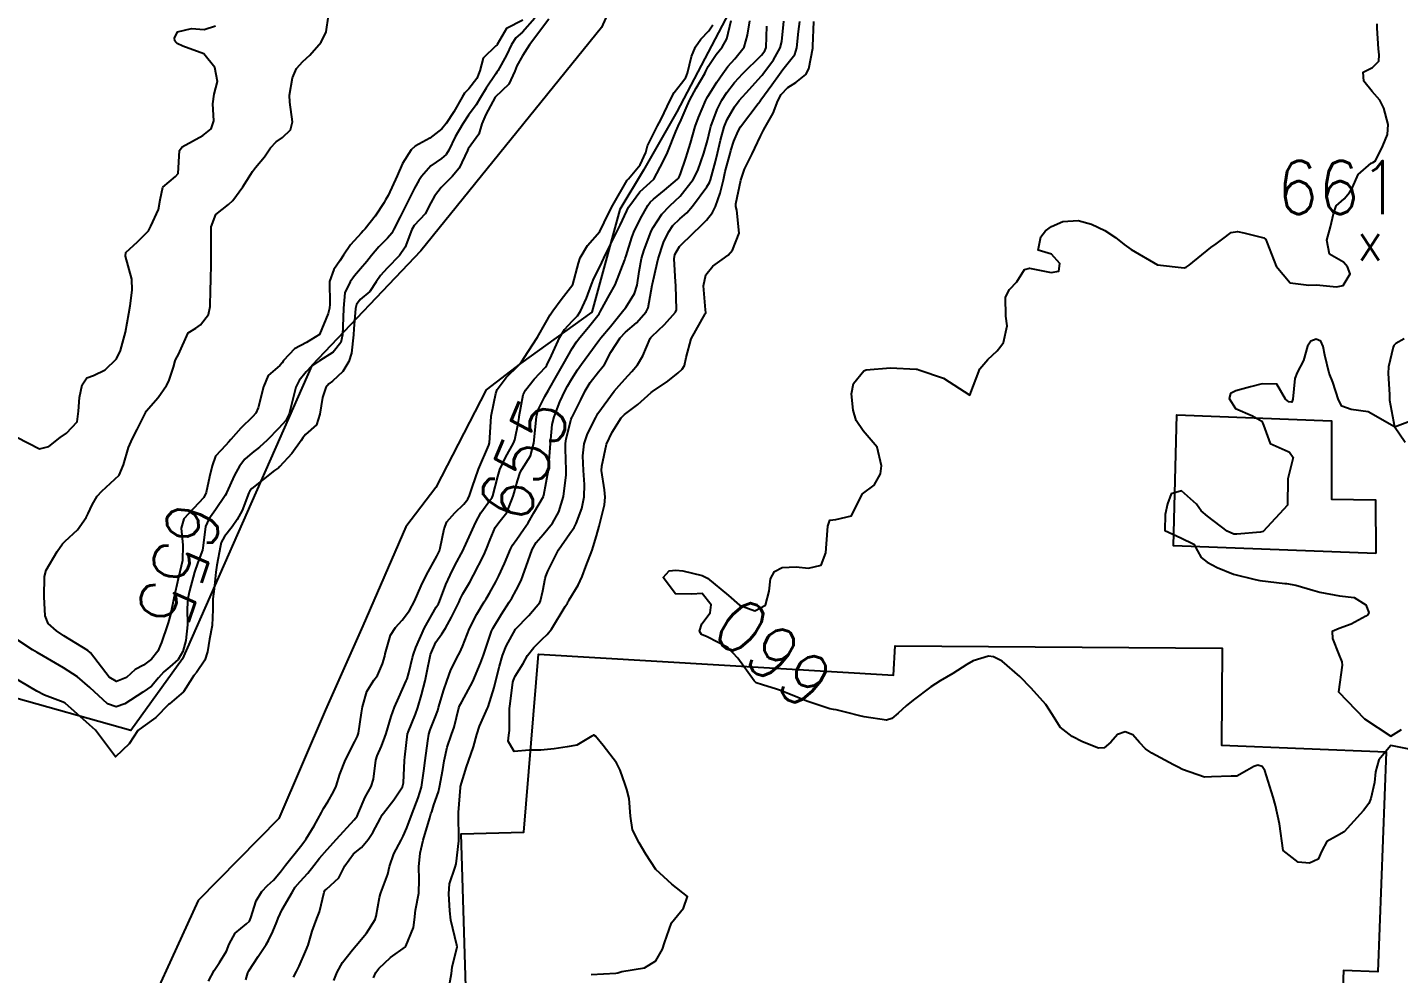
# Model space of a CAD drawing. Header units: metres. Extents: x 292545 to 299085, y 7450245 to 7463078.
# Drawn here: x 296608.5 to 296711.8, y 7460284.2 to 7460355.5 of the extents above; entities that cross this region are included whole.
import ezdxf
from ezdxf.enums import TextEntityAlignment as Align

# ---------------------------------------------------------------- set-up
doc = ezdxf.new("R2010")
doc.units = ezdxf.units.M
for name, color, linetype in [('Cotas', 45, 'Continuous'), ('Curvas de Nivel 1m', 11, 'Continuous'), ('Curvas de Nivel 5m', 15, 'Continuous'), ('Edificações', 30, 'Continuous'), ('Hidrografia', 140, 'Continuous'), ('Pontos Cotados', 45, 'Continuous')]:
    doc.layers.add(name, color=color, linetype=linetype)
doc.styles.add('Style-STANDARD', font='STANDARD.shx')

# ---------------------------------------------------------------- blocks, each defined once
blk = doc.blocks.new('ELVTXT_6')
at = {"layer": 'Pontos Cotados', "linetype": 'Continuous', "style": 'Style-STANDARD'}
for s, height, p in [('661.8', 4, (0, 4)), ('x', 3, (0, 0))]:
    blk.add_text(s, height=height, dxfattribs=at).set_placement(p, align=Align.MIDDLE_CENTER)

msp = doc.modelspace()

# ---------------------------------------------------------------- linework, layer by layer
at = {"layer": 'Curvas de Nivel 1m', "flags": 128}
for points, elevation in [([(296646.75, 7460356.15), (296645.83, 7460355.09), (296645.32, 7460354.67), (296644.99, 7460354.17), (296644.62, 7460353.37), (296643.95, 7460352.18), (296643.89, 7460352.09), (296643.8, 7460351.96), (296643.08, 7460350.89), (296642.65, 7460350.19), (296642.32, 7460349.64), (296641.76, 7460348.85), (296641.32, 7460348.21), (296640.76, 7460347.23), (296640.28, 7460346.22), (296640.08, 7460345.88), (296639.72, 7460345.58), (296638.92, 7460345.04), (296638.22, 7460344.24), (296638.02, 7460343.93), (296637.69, 7460343.35), (296637.14, 7460342.26), (296636.61, 7460341.2), (296636.14, 7460340.27), (296635.97, 7460339.97), (296635.65, 7460339.58), (296635, 7460338.93), (296634.46, 7460338.29), (296634.09, 7460337.84), (296633.62, 7460337.29), (296633.17, 7460336.75), (296632.83, 7460336.31), (296632.44, 7460335.47), (296632.33, 7460334.31), (296632.31, 7460333.58), (296632.27, 7460332.31), (296632.15, 7460331.73), (296631.55, 7460330.99), (296630.53, 7460330.34), (296629.94, 7460329.94), (296629.53, 7460329.53), (296629.01, 7460328.86), (296628.76, 7460328.36), (296628.5, 7460327.37), (296628.25, 7460326.36), (296628, 7460325.86), (296627.48, 7460325.27), (296626.6, 7460324.38), (296626.01, 7460323.84), (296625.46, 7460323.42), (296624.92, 7460322.94), (296624.51, 7460322.41), (296624.12, 7460321.73), (296623.54, 7460320.42), (296623.5, 7460320.34), (296623.42, 7460320.21), (296622.71, 7460319.12), (296622.2, 7460318.43), (296621.96, 7460317.87), (296621.78, 7460316.44), (296621.71, 7460316.1), (296621.36, 7460315.17), (296621.12, 7460314.44), (296620.75, 7460313.03), (296620.62, 7460312.45), (296620.56, 7460311.7), (296620.59, 7460310.46), (296620.46, 7460309.29), (296620.23, 7460308.46), (296619.88, 7460307.85), (296619.27, 7460307.3), (296618.81, 7460306.93), (296618.42, 7460306.48), (296617.88, 7460305.85), (296617.24, 7460305.39), (296615.88, 7460304.51), (296615.23, 7460304.28), (296614.58, 7460304.53), (296613.25, 7460305.76), (296612.3, 7460306.55), (296611.26, 7460307.23), (296609.76, 7460308.1), (296609.28, 7460308.38), (296608.93, 7460308.59), (296607.29, 7460309.67)], 654), ([(296647.79, 7460356.08), (296646.35, 7460354.15), (296645.81, 7460353.33), (296645.4, 7460352.57), (296645.24, 7460352.17), (296644.78, 7460351.18), (296643.77, 7460350.2), (296643.05, 7460348.89), (296642.76, 7460348.19), (296642.52, 7460347.42), (296641.73, 7460346.31), (296641.67, 7460346.2), (296641.06, 7460344.86), (296640.53, 7460344.22), (296639.69, 7460343.4), (296639.18, 7460342.75), (296638.92, 7460342.24), (296638.5, 7460341.41), (296637.67, 7460340.55), (296637.49, 7460340.25), (296636.99, 7460338.92), (296636.55, 7460338.27), (296635.62, 7460337.32), (296635.13, 7460336.77), (296634.8, 7460336.29), (296634.32, 7460335.58), (296633.59, 7460334.96), (296633.31, 7460334.58), (296633.24, 7460334.3), (296633.11, 7460332.76), (296633.09, 7460332.3), (296632.94, 7460330.92), (296632.74, 7460330.31), (296632.3, 7460329.54), (296631.52, 7460328.82), (296631.23, 7460328.61), (296631.02, 7460328.33), (296630.76, 7460327.59), (296630.56, 7460326.34), (296630.31, 7460325.52), (296629.48, 7460324.79), (296629.27, 7460324.56), (296629.14, 7460324.35), (296628.46, 7460323.36), (296627.52, 7460322.37), (296627.48, 7460322.33), (296627.44, 7460322.3), (296627.15, 7460322.09), (296625.43, 7460320.74), (296625.28, 7460320.55), (296625.21, 7460320.4), (296624.72, 7460319.09), (296624.34, 7460318.41), (296623.95, 7460317.85), (296623.38, 7460317.13), (296623.13, 7460316.67), (296623.08, 7460316.42), (296622.81, 7460314.97), (296622.73, 7460314.43), (296622.59, 7460313.17), (296622.49, 7460312.43), (296622.5, 7460311.61), (296622.44, 7460310.43), (296622.25, 7460309.39), (296622.1, 7460308.44), (296621.9, 7460307.81), (296621.26, 7460306.89), (296621.07, 7460306.64), (296620.94, 7460306.45), (296620.28, 7460305.42), (296619.23, 7460304.53), (296619.2, 7460304.5), (296619.17, 7460304.47), (296618.21, 7460303.5), (296617.22, 7460302.78), (296616.85, 7460302.5), (296616.19, 7460301.51), (296615.18, 7460300.52), (296613.67, 7460302.54), (296613.22, 7460302.94), (296611.39, 7460304.56), (296611.23, 7460304.65), (296609.82, 7460305.16), (296609.24, 7460305.47), (296607.34, 7460306.61)], 653), ([(296607.74, 7460324.61), (296609.46, 7460323.71), (296610.15, 7460323.9), (296611.01, 7460324.57), (296611.48, 7460324.9), (296612.29, 7460325.75), (296612.38, 7460326.55), (296612.46, 7460327.59), (296612.67, 7460328.55), (296613.01, 7460329.06), (296613.52, 7460329.25), (296614.39, 7460329.67), (296615.24, 7460330.51), (296615.55, 7460331.14), (296615.85, 7460332.22), (296615.92, 7460332.51), (296616.18, 7460333.91), (296616.27, 7460334.5), (296616.43, 7460335.68), (296616.39, 7460336.5), (296615.92, 7460338.22), (296615.95, 7460338.51), (296616.83, 7460339.31), (296617.66, 7460340.15), (296617.77, 7460340.38), (296617.82, 7460340.49), (296618.41, 7460341.75), (296618.54, 7460342.48), (296618.74, 7460343.44), (296619.7, 7460344.22), (296619.89, 7460344.47), (296620, 7460346.19), (296620.18, 7460346.46), (296621.74, 7460347.32), (296622.37, 7460347.81), (296622.58, 7460348.43), (296622.5, 7460349.7), (296622.6, 7460350.43), (296622.84, 7460351.38), (296622.65, 7460352.43), (296621.81, 7460353.47), (296620.23, 7460354.04), (296619.82, 7460354.26), (296619.71, 7460354.35), (296619.63, 7460354.46), (296619.62, 7460354.66), (296619.83, 7460355.13), (296620.89, 7460355.39), (296621.84, 7460355.3), (296622.69, 7460355.58)], 654), ([(296622.18, 7460283.62), (296622.6, 7460284.43), (296622.75, 7460284.67), (296623, 7460285.04), (296623.53, 7460285.9), (296623.74, 7460286.41), (296624.19, 7460287.25), (296625.04, 7460287.95), (296625.27, 7460288.16), (296625.37, 7460288.4), (296625.77, 7460289.68), (296626.19, 7460290.39), (296626.62, 7460290.83), (296627.08, 7460291.24), (296627.59, 7460291.87), (296627.97, 7460292.37), (296629.11, 7460293.78), (296629.36, 7460294.1), (296629.54, 7460294.35), (296630.13, 7460295.33), (296630.69, 7460296.33), (296630.83, 7460296.64), (296631.15, 7460297.15), (296631.59, 7460297.89), (296631.78, 7460298.32), (296632.07, 7460299.21), (296632.48, 7460300.31), (296633.2, 7460301.68), (296633.4, 7460302.09), (296633.47, 7460302.3), (296633.69, 7460303.83), (296633.78, 7460304.29), (296634.1, 7460305.44), (296634.63, 7460306.29), (296634.9, 7460306.64), (296635.27, 7460307.52), (296635.44, 7460308.12), (296635.48, 7460308.28), (296635.88, 7460309.69), (296636.25, 7460310.27), (296636.76, 7460310.81), (296637.32, 7460311.54), (296637.69, 7460312.25), (296638.18, 7460313.4), (296638.59, 7460314.24), (296639.37, 7460315.65), (296639.57, 7460316.03), (296639.63, 7460316.23), (296639.91, 7460317.71), (296640.13, 7460318.22), (296640.71, 7460318.91), (296641.41, 7460319.56), (296641.69, 7460319.94), (296641.82, 7460320.2), (296642.04, 7460320.81), (296642.51, 7460322.19), (296643.28, 7460324), (296643.33, 7460324.18), (296643.46, 7460326.15), (296643.47, 7460326.18), (296643.49, 7460326.32), (296643.81, 7460327.88), (296643.92, 7460328.18), (296644.6, 7460329.1), (296645.54, 7460330.03), (296645.61, 7460330.09), (296645.66, 7460330.16), (296645.93, 7460330.54), (296646.95, 7460332.14), (296647.57, 7460333.23), (296647.9, 7460333.81), (296648.11, 7460334.12), (296648.74, 7460334.97), (296649.61, 7460336.11), (296650.03, 7460337.71), (296650.17, 7460338.1), (296650.71, 7460339.03), (296651.65, 7460340.09), (296652.3, 7460341.45), (296652.63, 7460342.08), (296653.7, 7460343.95), (296653.75, 7460344.01), (296653.79, 7460344.06), (296654.67, 7460345.1), (296655.1, 7460346.05), (296655.24, 7460346.54), (296655.75, 7460347.6), (296655.98, 7460348.04), (296656.23, 7460348.51), (296656.97, 7460350.02), (296657.23, 7460350.57), (296657.79, 7460351.27), (296658.11, 7460351.7), (296658.23, 7460352.01), (296658.54, 7460353.28), (296658.85, 7460354), (296659.24, 7460354.58), (296659.84, 7460355.21), (296660.16, 7460355.66)], 653), ([(296624.99, 7460283.73), (296625.14, 7460284.25), (296625.22, 7460284.4), (296625.91, 7460285.49), (296626.51, 7460286.39), (296626.7, 7460286.7), (296627.03, 7460287.38), (296627.31, 7460288.1), (296627.41, 7460288.37), (296627.71, 7460289.03), (296628.49, 7460290.36), (296628.71, 7460290.71), (296629.07, 7460291.13), (296629.66, 7460291.77), (296630.1, 7460292.34), (296630.54, 7460292.9), (296631.11, 7460293.54), (296631.8, 7460294.32), (296633.13, 7460295.79), (296633.36, 7460296.07), (296633.48, 7460296.3), (296633.96, 7460297.49), (296634.41, 7460298.29), (296634.61, 7460298.85), (296634.78, 7460300.28), (296634.87, 7460300.6), (296635.19, 7460301.33), (296635.46, 7460302.02), (296635.54, 7460302.28), (296635.92, 7460303.57), (296636.19, 7460304.27), (296636.51, 7460305), (296637.07, 7460306.26), (296637.13, 7460306.39), (296637.26, 7460306.85), (296637.53, 7460308.01), (296637.6, 7460308.26), (296637.78, 7460308.75), (296638.45, 7460310.24), (296639.32, 7460311.79), (296639.49, 7460312.06), (296639.57, 7460312.23), (296640.05, 7460313.51), (296640.36, 7460314.22), (296640.7, 7460314.88), (296641.37, 7460316.15), (296641.4, 7460316.21), (296641.43, 7460316.26), (296642.3, 7460318.2), (296642.69, 7460318.91), (296643.42, 7460319.9), (296643.54, 7460320.06), (296643.59, 7460320.18), (296643.97, 7460321.65), (296644.12, 7460322.17), (296644.54, 7460323.08), (296645.15, 7460324.16), (296645.24, 7460324.39), (296645.49, 7460325.64), (296645.56, 7460326.09), (296645.57, 7460326.16), (296645.88, 7460327.79), (296646.04, 7460328.15), (296646.7, 7460328.98), (296647.54, 7460329.88), (296647.65, 7460330.03), (296647.71, 7460330.14), (296647.88, 7460330.47), (296648.62, 7460332.12), (296648.97, 7460332.72), (296649.58, 7460333.35), (296649.95, 7460333.74), (296650.19, 7460334.1), (296650.63, 7460335.06), (296651.01, 7460336.1), (296651.18, 7460336.54), (296651.63, 7460337.43), (296651.95, 7460338.09), (296652.23, 7460338.67), (296652.92, 7460340.07), (296653.16, 7460340.57), (296653.68, 7460341.64), (296653.81, 7460341.93), (296653.89, 7460342.06), (296654.66, 7460343.08), (296655.7, 7460344.04), (296656.41, 7460345.35), (296656.73, 7460346.03), (296657.36, 7460347.63), (296657.53, 7460348.01), (296657.76, 7460348.5), (296658.21, 7460349.56), (296658.41, 7460350), (296658.9, 7460350.89), (296659.54, 7460351.99), (296659.63, 7460352.17), (296659.81, 7460352.51), (296660.39, 7460353.41), (296660.85, 7460353.98), (296661.21, 7460354.59), (296661.54, 7460355.97)], 654), ([(296631.62, 7460283.69), (296631.85, 7460284.32), (296632.27, 7460285.05), (296633.01, 7460286), (296633.29, 7460286.31), (296634.08, 7460287.24), (296634.72, 7460288.28), (296634.8, 7460288.53), (296635.06, 7460289.93), (296635.13, 7460290.21), (296635.15, 7460290.28), (296635.67, 7460291.69), (296635.8, 7460292.27), (296636.14, 7460293.23), (296636.69, 7460294.26), (296636.84, 7460294.54), (296637.12, 7460295.19), (296637.52, 7460296.25), (296637.97, 7460297.43), (296638.2, 7460298.24), (296638.39, 7460299.46), (296638.48, 7460300.24), (296638.68, 7460301.72), (296638.77, 7460302.24), (296638.87, 7460302.57), (296639.22, 7460303.45), (296639.44, 7460304.02), (296639.5, 7460304.23), (296639.89, 7460305.58), (296640.11, 7460306.22), (296640.42, 7460307.07), (296641, 7460308.21), (296641.11, 7460308.39), (296641.29, 7460308.83), (296641.83, 7460310.2), (296642.39, 7460311.27), (296642.93, 7460312.19), (296643.08, 7460312.43), (296643.33, 7460312.86), (296643.81, 7460313.71), (296644.04, 7460314.17), (296644.45, 7460315.08), (296644.92, 7460316.16), (296645.07, 7460316.47), (296645.38, 7460316.92), (296645.9, 7460317.64), (296646.24, 7460318.15), (296646.67, 7460318.89), (296647.39, 7460320.14), (296647.41, 7460320.16), (296647.42, 7460320.24), (296647.77, 7460322.14), (296647.81, 7460322.5), (296647.92, 7460324.13), (296648.05, 7460325.56), (296648.19, 7460326.13), (296648.64, 7460327.26), (296649.04, 7460328.12), (296649.2, 7460328.43), (296649.53, 7460328.99), (296649.97, 7460329.67), (296650.27, 7460330.1), (296650.81, 7460330.84), (296651.56, 7460331.88), (296651.72, 7460332.09), (296652.44, 7460332.94), (296653.36, 7460334.06), (296653.46, 7460334.19), (296653.59, 7460334.36), (296654.25, 7460335.41), (296654.44, 7460336.05), (296654.6, 7460337.07), (296654.79, 7460338.05), (296654.98, 7460338.71), (296655.47, 7460340.04), (296655.53, 7460340.17), (296655.66, 7460340.4), (296656.31, 7460341.39), (296656.9, 7460342.03), (296657.32, 7460342.39), (296657.69, 7460342.74), (296658.68, 7460344.01), (296659.03, 7460344.68), (296659.47, 7460345.99), (296659.74, 7460346.95), (296659.94, 7460347.8), (296659.99, 7460347.99), (296660.47, 7460349.28), (296660.82, 7460349.98), (296661.2, 7460350.56), (296661.79, 7460351.32), (296662.1, 7460351.67), (296662.39, 7460351.96), (296663.82, 7460353.38), (296664.07, 7460353.69), (296664.17, 7460353.94), (296664.22, 7460355.55)], 656), ([(296634.59, 7460283.88), (296634.77, 7460284.28), (296635, 7460284.59), (296635.87, 7460285.41), (296637.01, 7460286.23), (296637.04, 7460286.26), (296637.6, 7460287.68), (296637.68, 7460288.25), (296637.77, 7460288.97), (296638, 7460290.25), (296638.03, 7460291.29), (296638, 7460292.25), (296638.12, 7460293.26), (296638.35, 7460294.24), (296638.83, 7460295.93), (296638.92, 7460296.23), (296638.98, 7460296.39), (296639.14, 7460296.91), (296639.49, 7460297.9), (296639.57, 7460298.23), (296639.82, 7460299.58), (296639.93, 7460300.22), (296640.15, 7460301.26), (296640.47, 7460302.22), (296640.66, 7460302.77), (296641.02, 7460304.21), (296641.08, 7460304.37), (296641.24, 7460304.66), (296642.07, 7460306.2), (296642.66, 7460307.58), (296642.88, 7460308.19), (296643.29, 7460309.39), (296643.49, 7460309.99), (296643.58, 7460310.18), (296644.23, 7460311.26), (296644.82, 7460312.17), (296645.01, 7460312.48), (296645.34, 7460313.09), (296645.71, 7460313.8), (296645.85, 7460314.16), (296646.24, 7460315.28), (296646.55, 7460316.15), (296646.85, 7460316.67), (296647.38, 7460317.27), (296648.08, 7460318.13), (296648.55, 7460318.98), (296648.91, 7460320.12), (296649.1, 7460321.77), (296649.1, 7460322.12), (296649.05, 7460323.71), (296649.06, 7460324.12), (296649.11, 7460324.47), (296649.49, 7460325.96), (296649.53, 7460326.07), (296649.55, 7460326.11), (296650.2, 7460327.41), (296650.54, 7460328.1), (296650.91, 7460328.71), (296651.53, 7460329.53), (296651.8, 7460329.83), (296651.99, 7460330.08), (296652.48, 7460331), (296653.16, 7460332.07), (296653.57, 7460332.5), (296654.41, 7460333.22), (296655.14, 7460334.04), (296655.28, 7460334.35), (296655.59, 7460336.04), (296655.59, 7460336.06), (296655.61, 7460336.16), (296655.95, 7460337.71), (296656.03, 7460338.04), (296656.43, 7460339.25), (296656.8, 7460340.03), (296657.15, 7460340.54), (296657.67, 7460341.05), (296658.19, 7460341.5), (296658.61, 7460342.01), (296659.7, 7460343.45), (296659.9, 7460343.79), (296659.97, 7460343.99), (296660.34, 7460345.37), (296660.5, 7460345.98), (296660.73, 7460346.98), (296661, 7460347.98), (296661.22, 7460348.52), (296661.77, 7460349.48), (296662.14, 7460349.96), (296662.92, 7460350.82), (296663.8, 7460351.79), (296663.87, 7460351.87), (296663.92, 7460351.94), (296664.73, 7460353.01), (296665.23, 7460353.93), (296665.35, 7460354.41), (296665.49, 7460355.92)], 657), ([(296640.25, 7460282.95), (296640.46, 7460284.22), (296640.53, 7460284.69), (296640.89, 7460286.21), (296640.88, 7460286.35), (296640.43, 7460288.22), (296640.34, 7460288.93), (296640.26, 7460290.22), (296640.33, 7460290.96), (296640.76, 7460292.21), (296640.83, 7460292.48), (296641.02, 7460294.21), (296641.02, 7460294.3), (296641, 7460296.21), (296641.01, 7460296.34), (296641.15, 7460298.21), (296641.15, 7460298.23), (296641.16, 7460298.29), (296641.61, 7460299.78), (296641.74, 7460300.2), (296642.12, 7460301.28), (296642.38, 7460302.2), (296642.58, 7460302.83), (296643.19, 7460304.18), (296643.23, 7460304.3), (296643.69, 7460305.74), (296643.79, 7460306.17), (296644.09, 7460307.35), (296644.31, 7460308.17), (296644.58, 7460308.87), (296645.3, 7460310.13), (296646.29, 7460311.17), (296647.12, 7460312.14), (296647.18, 7460312.28), (296647.34, 7460313.04), (296647.52, 7460313.96), (296647.58, 7460314.14), (296647.72, 7460314.5), (296648.52, 7460316.12), (296649.39, 7460317.34), (296649.71, 7460317.79), (296649.86, 7460318.11), (296650.28, 7460319.23), (296650.47, 7460320.1), (296650.49, 7460321.04), (296650.4, 7460322.1), (296650.36, 7460323.19), (296650.46, 7460324.1), (296650.71, 7460324.86), (296651.35, 7460326.09), (296651.4, 7460326.19), (296651.5, 7460326.39), (296652.71, 7460328.07), (296653.09, 7460328.5), (296653.53, 7460328.96), (296654.05, 7460329.54), (296654.48, 7460330.05), (296654.87, 7460330.73), (296655.44, 7460332.04), (296655.49, 7460332.11), (296655.56, 7460332.17), (296656.52, 7460333.08), (296657.35, 7460334.02), (296657.41, 7460334.2), (296657.36, 7460336.02), (296657.35, 7460336.29), (296657.23, 7460338.02), (296657.29, 7460338.37), (296657.64, 7460338.95), (296658.69, 7460340), (296659.19, 7460340.47), (296659.67, 7460340.95), (296660.13, 7460341.53), (296660.34, 7460341.98), (296660.71, 7460342.97), (296660.96, 7460343.98), (296661.09, 7460344.6), (296661.46, 7460345.97), (296661.51, 7460346.18), (296661.74, 7460346.89), (296662.06, 7460347.65), (296662.24, 7460347.96), (296663.57, 7460349.74), (296663.73, 7460349.94), (296663.75, 7460349.97), (296663.77, 7460350), (296664.58, 7460351.14), (296665.16, 7460351.93), (296665.43, 7460352.3), (296665.81, 7460352.79), (296666.32, 7460353.41), (296666.48, 7460353.91), (296666.6, 7460355.15), (296666.71, 7460355.91)], 658), ([(296650.99, 7460284.13), (296652.84, 7460284.23), (296652.99, 7460284.26), (296653.3, 7460284.37), (296655, 7460284.63), (296655.87, 7460285.17), (296656.35, 7460286.03), (296656.52, 7460286.53), (296657.04, 7460288.02), (296657.93, 7460289.14), (296658.23, 7460290.01), (296657.07, 7460290.93), (296655.87, 7460292.03), (296655.1, 7460293.2), (296654.6, 7460294.05), (296654.11, 7460295.04), (296653.94, 7460296.06), (296653.84, 7460297.38), (296653.67, 7460298.06), (296653.55, 7460298.45), (296653.18, 7460299.53), (296652.9, 7460300.07), (296651.9, 7460301.38), (296651.32, 7460302.09), (296651.2, 7460302.16), (296651.14, 7460302.15), (296651.05, 7460302.09), (296649.9, 7460301.4), (296649.19, 7460301.29), (296648.2, 7460301.14), (296647.19, 7460301.04), (296646.32, 7460301.02), (296645.19, 7460300.94), (296644.75, 7460301.71), (296644.8, 7460302.17), (296644.85, 7460302.52), (296644.85, 7460304.16), (296644.88, 7460304.52), (296645.1, 7460306.16), (296645.13, 7460306.29), (296645.26, 7460306.61), (296645.87, 7460307.55), (296646.19, 7460308.15), (296646.66, 7460308.77), (296647.29, 7460309.38), (296647.68, 7460309.75), (296647.99, 7460310.13), (296649.04, 7460311.84), (296649.2, 7460312.11), (296649.24, 7460312.19), (296649.33, 7460312.36), (296650, 7460313.45), (296650.31, 7460314.1), (296650.59, 7460314.86), (296651.06, 7460316.09), (296651.14, 7460316.33), (296651.38, 7460317.17), (296651.58, 7460317.9), (296651.63, 7460318.09), (296652, 7460319.5), (296652.04, 7460320.08), (296651.99, 7460320.64), (296651.77, 7460322.09), (296651.78, 7460322.42), (296652.15, 7460324.08), (296652.56, 7460324.99), (296653.25, 7460326.06), (296653.5, 7460326.32), (296654.49, 7460327.06), (296655.51, 7460327.96), (296655.61, 7460328.04), (296656.75, 7460328.81), (296657.53, 7460329.44), (296657.83, 7460329.72), (296658.02, 7460330.01), (296658.15, 7460330.61), (296658.53, 7460332.01), (296659.58, 7460333.89), (296659.62, 7460333.95), (296659.62, 7460333.99), (296659.59, 7460334.2), (296659.44, 7460335.99), (296659.62, 7460336.82), (296660.14, 7460337.48), (296660.84, 7460337.98), (296661.3, 7460338.31), (296661.64, 7460338.68), (296662.12, 7460339.96), (296661.95, 7460341.7), (296661.88, 7460341.97), (296661.89, 7460342.17), (296662.26, 7460343.96), (296662.54, 7460344.79), (296663.1, 7460345.95), (296663.3, 7460346.37), (296663.74, 7460347.27), (296663.97, 7460347.72), (296664.09, 7460347.94), (296664.69, 7460349.01), (296665.04, 7460349.93), (296665.29, 7460350.41), (296665.79, 7460350.93), (296666.39, 7460351.32), (296667.14, 7460351.91), (296667.38, 7460352.34), (296667.67, 7460353.9), (296667.68, 7460354.04), (296667.75, 7460355.9)], 659)]:
    msp.add_lwpolyline(points, dxfattribs=dict(at, elevation=elevation))
at = {"layer": 'Curvas de Nivel 5m', "flags": 128}
for points, elevation in [([(296645.84, 7460356.01), (296644.61, 7460355.39), (296643.9, 7460354.18), (296643.88, 7460354.13), (296643.82, 7460354.06), (296642.86, 7460353.14), (296642.6, 7460352.19), (296642.38, 7460351.61), (296641.78, 7460350.84), (296641.46, 7460350.52), (296641.27, 7460350.21), (296640.65, 7460349.1), (296640.06, 7460348.23), (296639.75, 7460347.83), (296638.85, 7460347.13), (296637.74, 7460346.51), (296637.44, 7460346.25), (296636.78, 7460345.2), (296636.39, 7460344.27), (296635.69, 7460342.8), (296635.5, 7460342.47), (296635.39, 7460342.28), (296634.72, 7460341.24), (296633.96, 7460340.3), (296633.82, 7460340.14), (296633.66, 7460339.97), (296632.87, 7460339.09), (296632.35, 7460338.31), (296632.06, 7460337.88), (296631.62, 7460337.24), (296631.29, 7460336.32), (296631.3, 7460334.61), (296631.28, 7460334.32), (296631.18, 7460333.92), (296630.52, 7460332.34), (296629.56, 7460331.73), (296628.65, 7460331.26), (296627.81, 7460330.37), (296627.71, 7460330.2), (296627.54, 7460330.01), (296626.66, 7460329.25), (296626.32, 7460328.39), (296625.91, 7460326.81), (296625.73, 7460326.4), (296625.49, 7460326.12), (296624.62, 7460325.27), (296623.85, 7460324.42), (296623.67, 7460324.22), (296623.47, 7460324.01), (296622.71, 7460323.17), (296622.44, 7460322.43), (296622.26, 7460321.61), (296621.99, 7460320.43), (296621.81, 7460320.05), (296621.41, 7460319.62), (296620.31, 7460318.46), (296620.11, 7460317.75), (296620.24, 7460316.46), (296620.21, 7460315.31), (296620.02, 7460314.46), (296619.88, 7460313.93), (296619.57, 7460312.47), (296619.31, 7460311.24), (296619.14, 7460310.63), (296619.08, 7460310.47), (296618.64, 7460309.13), (296618.35, 7460308.48), (296617.87, 7460307.89), (296617.27, 7460307.44), (296616.66, 7460307.1), (296616, 7460306.51), (296615.25, 7460306.2), (296614.69, 7460306.53), (296613.28, 7460308.37), (296613.1, 7460308.54), (296611.29, 7460309.65), (296610.74, 7460310.01), (296610.11, 7460310.58), (296609.87, 7460311.14), (296609.8, 7460312.58), (296609.82, 7460314.11), (296609.95, 7460314.58), (296610.79, 7460315.99), (296611.18, 7460316.56), (296611.27, 7460316.67), (296611.38, 7460316.77), (296612.31, 7460317.63), (296612.97, 7460318.54), (296613.11, 7460318.84), (296613.41, 7460319.5), (296613.78, 7460320.17), (296614.13, 7460320.53), (296615.44, 7460321.74), (296615.78, 7460322.51), (296616.14, 7460323.83), (296616.45, 7460324.5), (296616.81, 7460325.17), (296617.45, 7460326.49), (296617.46, 7460326.52), (296617.49, 7460326.56), (296618.38, 7460327.6), (296619.01, 7460328.48), (296619.18, 7460328.81), (296619.53, 7460329.88), (296619.67, 7460330.34), (296619.72, 7460330.47), (296619.91, 7460330.83), (296620.64, 7460332.45), (296621.21, 7460332.81), (296621.57, 7460333.06), (296622.17, 7460333.85), (296622.31, 7460334.43), (296622.33, 7460335.7), (296622.36, 7460336.43), (296622.37, 7460337.69), (296622.38, 7460338.43), (296622.38, 7460339.71), (296622.37, 7460340.43), (296622.72, 7460341.38), (296623.68, 7460342.13), (296624.01, 7460342.42), (296624.75, 7460343.46), (296625.36, 7460344.4), (296625.49, 7460344.6), (296625.71, 7460344.9), (296626.39, 7460345.72), (296626.85, 7460346.38), (296627.28, 7460346.84), (296627.74, 7460347.17), (296628.36, 7460347.75), (296628.5, 7460348.36), (296628.3, 7460349.83), (296628.28, 7460350.36), (296628.51, 7460351.65), (296628.8, 7460352.36), (296629.27, 7460352.9), (296629.81, 7460353.36), (296630.66, 7460354.34), (296631.03, 7460355.13), (296631.21, 7460356.33)], 655), ([(296628.57, 7460283.94), (296628.8, 7460284.35), (296629, 7460284.77), (296629.49, 7460285.87), (296629.69, 7460286.34), (296629.98, 7460287.39), (296630.33, 7460288.34), (296630.52, 7460288.86), (296630.88, 7460290.33), (296630.94, 7460290.45), (296631.07, 7460290.57), (296631.98, 7460291.41), (296632.43, 7460292.31), (296633.1, 7460293.21), (296633.69, 7460293.71), (296634.2, 7460294.29), (296634.56, 7460294.84), (296635.13, 7460295.9), (296635.26, 7460296.15), (296635.34, 7460296.28), (296636.13, 7460297.29), (296636.77, 7460298.26), (296636.86, 7460298.57), (296636.92, 7460300.26), (296636.95, 7460300.5), (296637.16, 7460302.26), (296637.17, 7460302.3), (296637.2, 7460302.39), (296637.75, 7460303.73), (296637.93, 7460304.25), (296638.2, 7460305.2), (296638.49, 7460306.24), (296638.62, 7460306.88), (296638.89, 7460308.24), (296639.29, 7460309.15), (296639.74, 7460309.78), (296640.02, 7460310.22), (296640.48, 7460311.05), (296641.05, 7460312.21), (296641.13, 7460312.41), (296641.33, 7460312.8), (296641.85, 7460313.69), (296642.13, 7460314.2), (296642.91, 7460315.72), (296643.11, 7460316.18), (296643.38, 7460316.9), (296643.75, 7460317.81), (296644.03, 7460318.17), (296644.63, 7460318.94), (296645.12, 7460320.16), (296645.18, 7460320.41), (296645.43, 7460321.32), (296645.65, 7460321.95), (296645.77, 7460322.16), (296646.41, 7460323.2), (296646.67, 7460324.15), (296646.75, 7460324.88), (296646.86, 7460326.15), (296646.99, 7460326.66), (296647.51, 7460327.66), (296647.78, 7460328.14), (296648.41, 7460329.24), (296648.9, 7460330.12), (296649.55, 7460331.28), (296649.89, 7460331.78), (296650.14, 7460332.1), (296650.78, 7460332.88), (296651.58, 7460333.9), (296651.7, 7460334.09), (296652.37, 7460335.31), (296652.79, 7460336.07), (296653.53, 7460337.96), (296653.56, 7460338.06), (296653.63, 7460338.25), (296654.06, 7460339.65), (296654.21, 7460340.05), (296654.68, 7460341.03), (296655.25, 7460342.04), (296655.44, 7460342.29), (296655.69, 7460342.53), (296656.52, 7460343.21), (296657.48, 7460344.02), (296657.59, 7460344.14), (296657.71, 7460344.44), (296658.12, 7460345.62), (296658.25, 7460346.01), (296658.46, 7460346.73), (296658.83, 7460348), (296659.08, 7460348.67), (296659.62, 7460349.99), (296659.67, 7460350.09), (296659.78, 7460350.26), (296660.45, 7460351.33), (296660.89, 7460351.98), (296661.27, 7460352.51), (296661.81, 7460353.09), (296662.5, 7460353.96), (296662.76, 7460354.88), (296662.93, 7460355.95)], 655), ([(296713.2, 7460300.99), (296711.2, 7460301.38), (296710.29, 7460300.29), (296710.06, 7460299.39), (296709.97, 7460298.59), (296709.7, 7460297.39), (296709.54, 7460297.01), (296709.14, 7460296.49), (296708.17, 7460295.41), (296707.68, 7460294.87), (296707.12, 7460294.54), (296706.39, 7460294.16), (296706, 7460293.44), (296705.72, 7460292.82), (296705.09, 7460292.53), (296704.23, 7460292.6), (296703.1, 7460293.48), (296702.81, 7460295.47), (296702.51, 7460296.85), (296702.34, 7460297.48), (296701.97, 7460298.69), (296701.71, 7460299.49), (296701.51, 7460299.81), (296701.19, 7460299.89), (296700.88, 7460299.8), (296700.36, 7460299.51), (296699.61, 7460299.08), (296699.18, 7460299.08), (296697.69, 7460299.03), (296697.17, 7460299), (296695.51, 7460299.57), (296695.18, 7460299.74), (296694.83, 7460299.93), (296693.2, 7460300.81), (296692.73, 7460301.13), (296692.28, 7460301.6), (296691.78, 7460302.18), (296691.21, 7460302.41), (296690.61, 7460302.22), (296690.11, 7460301.63), (296689.62, 7460301.21), (296689.2, 7460301.19), (296687.99, 7460301.65), (296687.21, 7460302.06), (296686.31, 7460302.77), (296685.73, 7460303.68), (296685.23, 7460304.46), (296684.11, 7460305.7), (296683.26, 7460306.57), (296681.93, 7460307.72), (296681.28, 7460308.05), (296680.91, 7460308.1), (296679.76, 7460307.75), (296679.27, 7460307.48), (296678.23, 7460306.8), (296677.26, 7460306.25), (296676.56, 7460305.79), (296675.24, 7460304.8), (296674.7, 7460304.36), (296674.1, 7460303.82), (296673.64, 7460303.42), (296673.22, 7460303.28), (296671.54, 7460303.53), (296671.23, 7460303.61), (296670.24, 7460303.86), (296669.43, 7460304.07), (296669.24, 7460304.1), (296668.96, 7460304.15), (296667.24, 7460304.73), (296665.88, 7460305.28), (296665.25, 7460305.52), (296664.94, 7460305.62), (296663.9, 7460305.94), (296663.41, 7460306.11), (296663.26, 7460306.25), (296662.04, 7460307.96), (296661.28, 7460308.77), (296659.72, 7460309.56), (296659.3, 7460309.75), (296659.15, 7460309.99), (296659.31, 7460310.55), (296659.94, 7460311.36), (296660.02, 7460311.98), (296659.34, 7460312.83), (296658.56, 7460312.78), (296657.33, 7460312.81), (296656.4, 7460314.03), (296656.86, 7460314.53), (296657.36, 7460314.58), (296657.88, 7460314.53), (296659.35, 7460314.18), (296659.74, 7460313.99), (296661.33, 7460312.67), (296662.15, 7460311.96), (296663.32, 7460311.51), (296664.12, 7460311.94), (296664.4, 7460313), (296664.5, 7460313.93), (296664.8, 7460314.48), (296665.36, 7460314.79), (296666.43, 7460314.84), (296667.36, 7460314.73), (296668.3, 7460314.95), (296668.66, 7460315.89), (296668.71, 7460316.56), (296668.81, 7460317.89), (296668.95, 7460318.34), (296669.4, 7460318.41), (296670.59, 7460318.67), (296671.18, 7460319.85), (296671.43, 7460320.33), (296672.3, 7460320.98), (296672.77, 7460321.84), (296672.85, 7460322.44), (296672.53, 7460323.84), (296671.48, 7460325.08), (296670.94, 7460325.86), (296670.72, 7460326.63), (296670.58, 7460327.86), (296670.74, 7460328.64), (296671.53, 7460329.6), (296671.7, 7460329.68), (296673.53, 7460329.83), (296675.45, 7460329.72), (296675.53, 7460329.71), (296675.65, 7460329.68), (296677.53, 7460329.05), (296679.51, 7460327.76), (296680.26, 7460329.75), (296680.85, 7460330.44), (296681.55, 7460331.1), (296681.84, 7460331.45), (296682.03, 7460331.73), (296682.3, 7460332.99), (296682.21, 7460333.72), (296682.18, 7460335.15), (296682.48, 7460335.72), (296683.04, 7460336.29), (296683.63, 7460337.24), (296683.99, 7460337.34), (296685.62, 7460337.01), (296686.21, 7460337.09), (296686.28, 7460337.67), (296685.64, 7460338.38), (296684.64, 7460338.69), (296684.85, 7460339.69), (296685.21, 7460340.13), (296685.66, 7460340.47), (296686.5, 7460340.84), (296687.67, 7460340.93), (296688.67, 7460340.65), (296689.66, 7460340.16), (296690.48, 7460339.63), (296691.13, 7460339.1), (296691.64, 7460338.74), (296693.63, 7460337.59), (296695.63, 7460337.36), (296695.79, 7460337.41), (296696.02, 7460337.56), (296697.65, 7460338.88), (296698.04, 7460339.15), (296698.55, 7460339.53), (296699.17, 7460340.01), (296699.66, 7460340.08), (296700.14, 7460339.99), (296701.65, 7460339.61), (296701.78, 7460339.49), (296701.86, 7460339.28), (296702.57, 7460337.48), (296703.61, 7460336.23), (296705.02, 7460336.04), (296705.61, 7460336.07), (296707.12, 7460335.92), (296707.61, 7460336.03), (296708.14, 7460336.9), (296707.95, 7460337.42), (296707.64, 7460337.77), (296706.59, 7460338.38), (296706.39, 7460339.44), (296706.67, 7460340.44), (296706.89, 7460341.43), (296707.09, 7460342.02), (296707.69, 7460342.56), (296708.08, 7460343.03), (296708.31, 7460343.41), (296708.74, 7460344.38), (296709.72, 7460345.23), (296709.84, 7460345.28), (296710.04, 7460345.4), (296710.59, 7460346.54), (296710.94, 7460347.39), (296711, 7460348.15), (296710.68, 7460349.39), (296710.38, 7460349.99), (296709.79, 7460350.63), (296709.16, 7460351.41), (296709.13, 7460352.08), (296709.81, 7460352.44), (296710.29, 7460352.92), (296710.32, 7460353.39), (296710.28, 7460353.84), (296710.17, 7460355.4), (296710.17, 7460355.72)], 660), ([(296712.29, 7460324.19), (296711.48, 7460325.38), (296709.5, 7460326.5), (296708.22, 7460326.69), (296707.51, 7460326.94), (296707.27, 7460327.42), (296706.84, 7460328.74), (296706.56, 7460329.43), (296706.22, 7460330.78), (296706.1, 7460331.44), (296705.94, 7460331.82), (296705.57, 7460331.99), (296705.18, 7460331.84), (296704.92, 7460331.46), (296704.63, 7460330.37), (296704.16, 7460329.46), (296703.98, 7460329.02), (296703.83, 7460327.47), (296703.75, 7460327.23), (296703.51, 7460327.27), (296703.27, 7460327.47), (296702.62, 7460328.58), (296701.52, 7460328.62), (296700.63, 7460328.4), (296699.52, 7460328.08), (296699.14, 7460327.9), (296699.04, 7460327.52), (296699.51, 7460326.75), (296700.79, 7460326.21), (296701.49, 7460325.8), (296701.61, 7460325.5), (296702.11, 7460324.13), (296703.46, 7460323.52), (296703.57, 7460323.47), (296703.86, 7460323.07), (296703.44, 7460321.47), (296703.41, 7460319.47), (296701.6, 7460317.5), (296701.39, 7460317.45), (296699.61, 7460317.29), (296699.39, 7460317.3), (296698.87, 7460317.53), (296697.4, 7460318.65), (296696.92, 7460319.06), (296696.58, 7460319.55), (296695.43, 7460320.56), (296694.66, 7460320.34), (296694.38, 7460319.58), (296694.21, 7460318.77), (296694.19, 7460317.58), (296695.39, 7460317.03), (296696.37, 7460316.54), (296696.93, 7460315.55), (296697.37, 7460315.18), (296698.12, 7460314.78), (296699.35, 7460314.28), (296700.98, 7460313.87), (296701.35, 7460313.8), (296703.23, 7460313.59), (296703.34, 7460313.58), (296704.06, 7460313.46), (296705.34, 7460313.07), (296705.86, 7460312.92), (296707.34, 7460312.65), (296708.45, 7460312.53), (296709.33, 7460311.97), (296709.54, 7460311.4), (296709.48, 7460311.23), (296709.32, 7460311.12), (296708.22, 7460310.51), (296707.3, 7460310.18), (296706.78, 7460309.96), (296706.82, 7460309.43), (296707.28, 7460308.24), (296707.52, 7460307.67), (296707.54, 7460307.43), (296707.25, 7460305.43), (296709.22, 7460303.4), (296711.21, 7460302.08), (296712, 7460302.59)], 660), ([(296712.2, 7460332), (296711.57, 7460331.66), (296711.43, 7460331.51), (296711.38, 7460331.38), (296711.02, 7460329.91), (296711, 7460329.39), (296711.09, 7460327.81), (296711.09, 7460327.38), (296711.48, 7460325.38), (296713.49, 7460326.12)], 660)]:
    msp.add_lwpolyline(points, dxfattribs=dict(at, elevation=elevation))
at = {"layer": 'Edificações'}
for points in [[(296710.07, 7460315.84), (296694.84, 7460316.42), (296695.09, 7460326.29), (296706.74, 7460325.84), (296706.74, 7460319.94), (296710.06, 7460319.87)], [(296699.3, 7460254.77), (296660.39, 7460257.6), (296657.24, 7460252.11), (296642.28, 7460259.34), (296641.19, 7460294.72), (296645.93, 7460294.86), (296647.02, 7460308.25), (296673.76, 7460306.67), (296673.89, 7460308.89), (296698.51, 7460308.72), (296698.45, 7460301.41), (296710.86, 7460300.9), (296710.22, 7460284.33), (296707.65, 7460284.43), (296706.92, 7460265.86), (296708.2, 7460265.81), (296708.39, 7460263.2), (296705.04, 7460263.32), (296704.89, 7460259.32), (296699.43, 7460259.38)]]:
    msp.add_lwpolyline(points, close=True, dxfattribs=at)
at = {"layer": 'Hidrografia'}
for points in [[(296691.06, 7460457.24), (296685.67, 7460431.88), (296679.84, 7460415.92), (296667.75, 7460391.99), (296660.41, 7460374.74), (296651.76, 7460355.46), (296638.16, 7460338.64), (296629.95, 7460330.01), (296620.21, 7460307.91), (296616.33, 7460302.52), (296606.86, 7460305.16), (296600.62, 7460312.09), (296595.42, 7460322.83), (296590.91, 7460331.84), (296588.13, 7460344.31), (296590.56, 7460351.59), (296602.01, 7460368.22), (296612.07, 7460374.8), (296622.82, 7460381.39), (296629.41, 7460393.16), (296649.9, 7460412.41), (296659.96, 7460424.19), (296669.67, 7460445.33)], [(296662.17, 7460358.12), (296657.43, 7460349.09), (296654.93, 7460344.7), (296653.15, 7460341.75), (296651.04, 7460334.01), (296645.66, 7460330.16), (296643.08, 7460328.16), (296639.29, 7460320.8), (296637.04, 7460317.85), (296633.8, 7460310.39), (296630.98, 7460304.06), (296627.46, 7460295.89), (296621.4, 7460289.7), (296616.31, 7460278.55)]]:
    msp.add_lwpolyline(points, dxfattribs=at)

# ---------------------------------------------------------------- block references
at = {"layer": 'Pontos Cotados', "linetype": 'Continuous'}
msp.add_blockref('ELVTXT_6', (296709.65, 7460339.4, 661.75), dxfattribs=at)

# ---------------------------------------------------------------- texts
at = {"layer": 'Cotas', "style": 'Style-STANDARD'}
for s, rotation, p in [('655', 67.3247, (296645.9, 7460322.92, 655)), ('655', 251.7316, (296620, 7460315.01, 655)), ('660', 140.2322, (296664.71, 7460308.32, 660))]:
    msp.add_text(s, height=4, rotation=rotation, dxfattribs=at).set_placement(p, align=Align.MIDDLE_CENTER)

doc.saveas('drawing.dxf')
